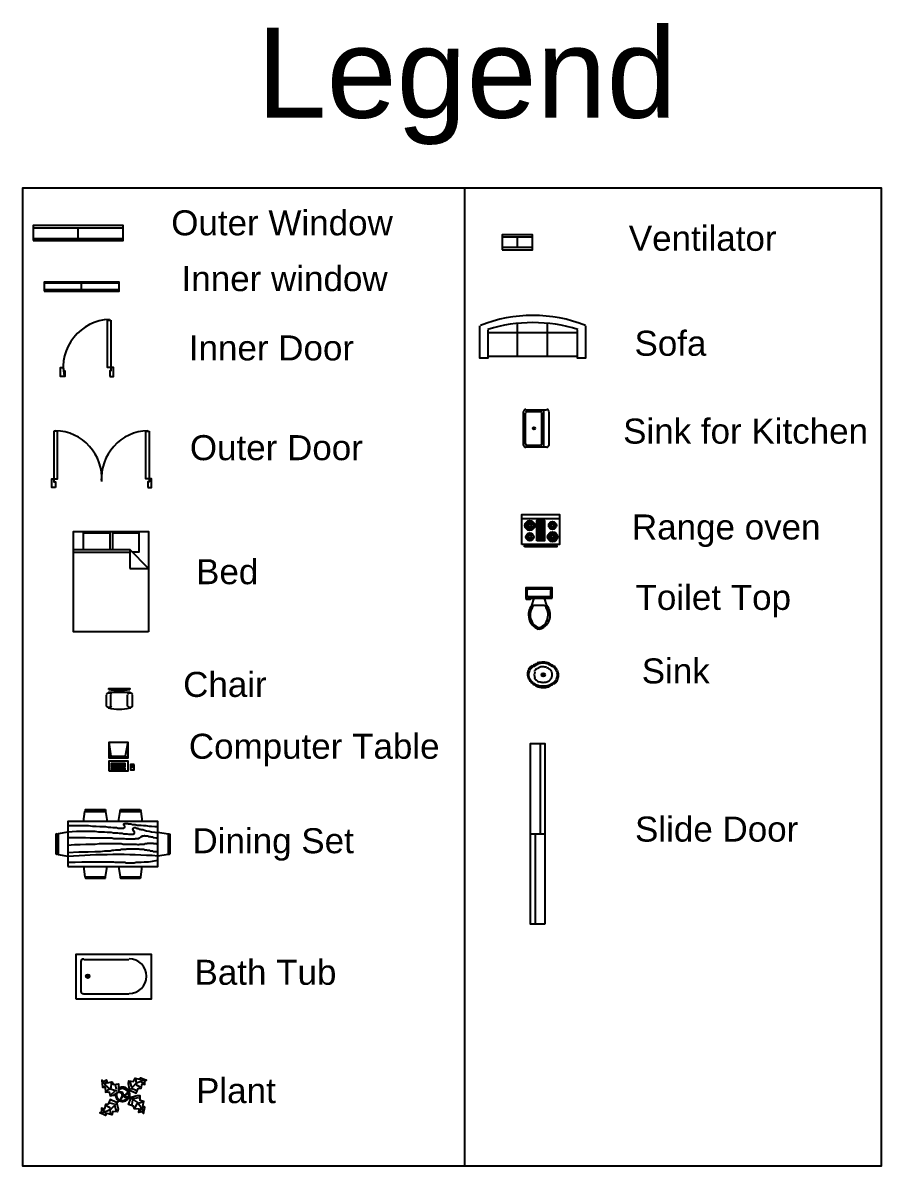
# Model space of a CAD drawing. Header units: inches. Extents: x 87 to 2803, y 358 to 1702.
# Drawn here: x 2117 to 2803, y 616 to 1530 of the extents above; entities that cross this region are included whole.
import ezdxf

# ---------------------------------------------------------------- set-up
doc = ezdxf.new("R2010")
doc.units = ezdxf.units.IN
doc.header["$MEASUREMENT"] = 0
doc.layers.add('PDF_0', color=7, linetype='Continuous')
doc.layers.add('PDF_Text', color=7, linetype='Continuous')
for name, color, linetype, true_color in [('PDF_door', 140, 'Continuous', 0x00bfff), ('PDF_Layer1', 1, 'Continuous', 0xff0000), ('PDF_window', 180, 'Continuous', 0x3f00ff)]:
    doc.layers.add(name, color=color, linetype=linetype, true_color=true_color)
doc.styles.add('PDF Arial', font='arial.ttf')

msp = doc.modelspace()

# ---------------------------------------------------------------- linework, layer by layer
at = {"layer": 'PDF_0', "lineweight": 25}
for points in [[(2512.49, 1263.34), (2512.49, 1289.35)], [(2536.44, 1263.34), (2536.44, 1289.35)], [(2488.54, 1284.4), (2488.54, 1261.68), (2482.34, 1261.68), (2482.34, 1287.7)], [(2488.54, 1282.33), (2560.4, 1282.33)], [(2566.59, 1287.7), (2566.59, 1261.68), (2560.4, 1261.68), (2560.4, 1284.4)], [(2488.54, 1263.34), (2560.4, 1263.34)], [(2517.03, 1191.89), (2517.03, 1219.15)], [(2518.69, 1220.38), (2535.62, 1220.38)], [(2518.69, 1193.13), (2518.69, 1217.91)], [(2519.51, 1219.15), (2530.66, 1219.15)], [(2531.49, 1217.91), (2531.49, 1193.13)], [(2533.14, 1220.38), (2533.14, 1190.65)], [(2537.27, 1219.15), (2537.27, 1191.89)], [(2535.62, 1190.65), (2518.69, 1190.65)], [(2530.66, 1191.89), (2519.51, 1191.89)], [(2515.79, 1133.66), (2545.94, 1133.66)], [(2527.77, 1130.77), (2533.97, 1130.77)], [(2529.01, 1116.72), (2529.01, 1130.77)], [(2529.84, 1130.77), (2529.84, 1116.72)], [(2531.08, 1116.72), (2531.08, 1130.77)], [(2531.9, 1130.77), (2531.9, 1116.72)], [(2533.14, 1116.72), (2533.14, 1130.77)], [(2165.58, 1108.88), (2165.58, 1122.09), (2186.64, 1122.09), (2186.64, 1108.88)], [(2189.12, 1108.88), (2189.12, 1122.09), (2209.77, 1122.09), (2209.77, 1106.81), (2204.4, 1106.81)], [(2533.97, 1116.72), (2527.77, 1116.72)], [(2157.73, 1108.88), (2202.75, 1108.88)], [(2202.75, 1106.4), (2157.73, 1106.4)], [(2521.99, 1113.01), (2521.99, 1111.77)], [(2524.05, 1111.77), (2524.05, 1113.01)], [(2538.1, 1111.77), (2538.1, 1113.01)], [(2540.16, 1113.01), (2540.16, 1111.77)], [(2522.4, 1070.06), (2522.4, 1068.82), (2519.51, 1068.82), (2519.51, 1069.64), (2521.58, 1069.64), (2521.58, 1070.06)], [(2538.1, 1077.08), (2521.16, 1077.08)], [(2525.29, 1070.06), (2523.64, 1064.27)], [(2533.55, 1070.06), (2535.62, 1064.27)], [(2538.92, 1072.12), (2538.92, 1076.25)], [(2533.55, 1064.27), (2525.29, 1064.27)], [(2531.49, 1008.52), (2533.55, 1008.52)], [(2532.73, 1009.76), (2532.73, 1007.69)], [(2185.82, 996.96), (2185.82, 997.78), (2202.75, 997.78), (2202.75, 996.96)], [(2183.75, 992.83), (2183.75, 983.74)], [(2185.82, 993.65), (2185.82, 994.89), (2202.75, 994.89), (2202.75, 993.65)], [(2187.47, 983.74), (2187.47, 992.83)], [(2192.01, 994.89), (2192.01, 995.72)], [(2196.14, 995.72), (2196.14, 994.89)], [(2200.68, 992.83), (2200.68, 983.74)], [(2204.81, 983.74), (2204.81, 992.83)], [(2185.82, 982.92), (2185.82, 981.68)], [(2202.75, 982.92), (2202.75, 981.68)], [(2201.1, 954.83), (2201.1, 942.03), (2186.23, 942.03), (2187.88, 943.68), (2186.23, 954.83), (2201.1, 954.83), (2199.03, 943.68)], [(2186.23, 942.03), (2186.23, 954.83)], [(2187.88, 943.68), (2199.03, 943.68), (2201.1, 942.03)], [(2199.03, 937.07), (2187.88, 937.07)], [(2187.88, 935.83), (2199.03, 935.83)], [(2204.4, 935.83), (2204.4, 935.01)], [(2165.58, 891.64), (2166.82, 899.49), (2183.34, 899.49), (2184.58, 891.64)], [(2193.66, 891.64), (2194.9, 899.49), (2211.42, 899.49), (2212.66, 891.64)], [(2153.19, 888.34), (2158.15, 888.34), (2162.28, 888.34), (2166.41, 888.34), (2169.71, 888.34), (2173.01, 887.93), (2175.9, 887.93), (2178.8, 887.51), (2181.27, 887.51), (2183.34, 887.51), (2185.4, 887.1), (2187.47, 887.1), (2189.12, 886.69), (2190.77, 886.69), (2192.01, 886.69), (2193.25, 886.28), (2194.49, 886.28), (2195.32, 886.28), (2196.14, 886.28), (2196.55, 886.28), (2196.97, 886.28), (2197.38, 886.28), (2197.79, 886.28), (2198.21, 886.69), (2198.62, 887.1), (2198.62, 887.51), (2198.62, 887.93), (2198.21, 888.34), (2198.21, 888.75), (2197.79, 888.75), (2197.79, 889.17), (2197.79, 889.58), (2198.21, 889.58), (2198.62, 889.99), (2199.03, 889.99), (2199.44, 889.99), (2199.86, 889.99), (2200.27, 889.99), (2201.1, 889.99), (2201.51, 889.58), (2202.34, 889.58), (2202.75, 889.58), (2203.57, 889.58), (2204.81, 889.17), (2205.64, 889.17), (2206.88, 889.17), (2208.53, 888.75), (2210.18, 888.75), (2211.83, 888.75), (2213.49, 888.34), (2215.55, 888.34), (2218.03, 887.93), (2220.09, 887.93), (2222.57, 887.51), (2225.05, 887.51)], [(2153.19, 883.38), (2160.21, 883.8), (2165.99, 883.8), (2170.95, 883.8), (2174.67, 883.8), (2177.56, 883.38), (2180.45, 883.38), (2182.51, 883.38), (2184.58, 882.97), (2186.23, 882.97), (2187.88, 882.97), (2189.53, 882.56), (2191.19, 882.56), (2192.84, 882.56), (2194.08, 882.15), (2195.32, 882.15), (2196.55, 882.15), (2197.79, 881.73), (2199.03, 881.73), (2199.86, 881.73), (2200.68, 881.73), (2201.51, 881.32), (2202.34, 881.32), (2202.75, 881.32), (2203.57, 881.32), (2203.99, 881.32), (2204.4, 881.32), (2204.81, 881.32), (2205.23, 881.32), (2205.64, 881.32), (2205.64, 881.73), (2206.05, 881.73), (2206.05, 882.15), (2206.47, 882.15), (2206.47, 882.56), (2206.47, 882.97), (2206.47, 883.38), (2206.05, 883.38), (2206.05, 883.8), (2205.64, 883.8), (2205.64, 884.21), (2205.23, 884.62), (2205.23, 885.04), (2204.81, 885.45), (2205.23, 885.86), (2205.23, 886.28), (2205.64, 886.28), (2206.05, 886.69), (2206.47, 886.69), (2206.88, 886.69), (2207.29, 886.69), (2207.7, 886.28), (2208.12, 886.28), (2208.53, 886.28), (2208.94, 885.86), (2209.36, 885.86), (2210.18, 885.45), (2211.01, 885.45), (2211.83, 885.04), (2213.07, 885.04), (2214.31, 884.62), (2215.96, 884.21), (2218.03, 883.8), (2220.09, 883.38), (2222.57, 882.97), (2225.05, 882.56)], [(2153.19, 882.97), (2145.34, 881.73), (2145.34, 865.21), (2153.19, 863.97)], [(2153.19, 878.84), (2158.56, 878.84), (2163.1, 878.84), (2167.23, 878.84), (2170.95, 878.43), (2173.84, 878.43), (2176.73, 878.43), (2179.21, 878.43), (2181.27, 878.43), (2183.34, 878.43), (2184.99, 878.43), (2186.64, 878.43), (2188.29, 878.43), (2189.95, 878.02), (2191.6, 878.02), (2192.84, 878.02), (2194.08, 878.02), (2195.73, 878.02), (2196.97, 878.02), (2198.21, 878.02), (2199.44, 877.6), (2200.68, 877.6), (2201.92, 877.6), (2203.16, 877.6), (2203.99, 877.6), (2205.23, 877.6), (2206.05, 877.6), (2206.88, 877.6), (2207.29, 878.02), (2208.12, 878.02), (2208.53, 878.02), (2209.36, 878.02), (2209.77, 878.02), (2210.18, 878.43), (2210.6, 878.43), (2211.01, 878.84), (2211.42, 879.25), (2211.83, 879.25), (2211.83, 879.67), (2212.25, 879.67), (2212.66, 879.67), (2212.66, 880.08), (2213.07, 880.08), (2213.49, 880.08), (2213.9, 880.08), (2214.31, 880.49), (2214.73, 880.08), (2215.14, 880.08), (2215.55, 880.08), (2216.38, 880.08), (2216.79, 880.08), (2217.2, 880.08), (2217.62, 879.67), (2218.44, 879.67), (2218.86, 879.67), (2219.68, 879.25), (2220.51, 879.25), (2221.33, 878.84), (2222.16, 878.84), (2223.81, 878.43), (2225.05, 878.02)], [(2153.19, 872.65), (2158.56, 873.06), (2163.1, 873.06), (2167.64, 873.47), (2171.36, 873.47), (2175.08, 873.47), (2178.38, 873.89), (2181.69, 873.89), (2184.58, 873.89), (2187.06, 873.89), (2189.53, 873.89), (2191.6, 873.89), (2193.66, 873.89), (2195.73, 873.89), (2197.38, 873.47), (2199.44, 873.47), (2200.68, 873.47), (2202.34, 873.47), (2203.99, 873.47), (2205.23, 873.47), (2206.47, 873.47), (2207.7, 873.47), (2208.94, 873.06), (2209.77, 873.06), (2210.6, 873.47), (2211.83, 873.47), (2212.25, 873.47), (2213.07, 873.47), (2213.9, 873.47), (2214.31, 873.47), (2215.14, 873.89), (2215.55, 873.89), (2215.96, 873.89), (2216.38, 873.89), (2216.79, 874.3), (2217.62, 874.3), (2218.03, 874.3), (2218.44, 874.3), (2218.86, 874.3), (2219.27, 874.3), (2220.09, 874.3), (2220.51, 874.3), (2221.33, 874.3), (2221.75, 873.89), (2222.16, 873.89), (2222.99, 873.89), (2223.4, 873.89), (2223.81, 873.89), (2224.22, 873.89), (2224.22, 873.47), (2224.64, 873.47), (2225.05, 873.47)], [(2153.19, 866.87), (2161.86, 867.28), (2169.3, 867.28), (2174.67, 867.69), (2179.21, 867.69), (2182.51, 868.1), (2184.99, 868.1), (2187.06, 868.1), (2188.71, 868.52), (2189.95, 868.52), (2191.6, 868.93), (2192.84, 868.93), (2194.08, 868.93), (2195.32, 868.93), (2196.14, 869.34), (2197.38, 869.34), (2198.62, 869.34), (2199.44, 869.34), (2200.27, 869.76), (2201.51, 869.76), (2202.34, 869.76), (2203.57, 869.76), (2204.4, 869.76), (2205.23, 869.76), (2206.47, 869.76), (2207.29, 869.76), (2208.53, 869.76), (2209.77, 869.76), (2210.6, 869.34), (2211.83, 869.34), (2212.66, 869.34), (2213.49, 869.34), (2214.31, 868.93), (2215.55, 868.93), (2215.96, 868.93), (2216.79, 868.52), (2217.62, 868.52), (2218.44, 868.52), (2218.86, 868.1), (2219.68, 868.1), (2220.09, 868.1), (2220.92, 868.1), (2221.33, 867.69), (2222.16, 867.69), (2222.99, 867.69), (2223.4, 867.69), (2223.81, 867.69), (2224.64, 867.69), (2225.05, 868.1)], [(2153.19, 859.02), (2158.97, 859.02), (2164.34, 859.43), (2168.47, 859.43), (2172.19, 859.43), (2175.08, 859.43), (2177.97, 859.43), (2180.03, 859.43), (2182.51, 859.43), (2184.16, 859.43), (2186.23, 859.43), (2187.88, 859.43), (2189.53, 859.43), (2190.77, 859.02), (2192.42, 859.02), (2193.66, 859.02), (2194.9, 859.02), (2196.14, 859.02), (2197.38, 859.02), (2198.62, 859.02), (2199.86, 858.61), (2201.1, 858.61), (2201.92, 858.61), (2203.57, 858.61), (2204.81, 858.61), (2206.05, 858.61), (2207.7, 859.02), (2209.77, 859.02), (2211.83, 859.02), (2214.31, 859.43), (2217.62, 859.43), (2220.92, 859.84), (2225.05, 860.67)], [(2165.58, 855.71), (2166.82, 847.45), (2183.34, 847.45), (2184.58, 855.71)], [(2193.66, 855.71), (2194.9, 847.45), (2211.42, 847.45), (2212.66, 855.71)], [(2165.99, 781.38), (2201.92, 781.38)], [(2167.64, 767.75), (2169.71, 767.75)], [(2168.88, 768.57), (2168.88, 766.51)], [(2192.42, 676.06), (2187.06, 677.72), (2182.93, 681.02), (2180.45, 684.74), (2181.69, 683.91), (2184.16, 685.15), (2184.58, 682.67), (2188.29, 683.5), (2189.53, 681.43), (2193.66, 681.85), (2193.66, 676.06), (2196.97, 675.24), (2197.38, 673.17), (2199.03, 673.17), (2202.34, 676.89), (2202.34, 677.72), (2201.51, 681.85), (2201.92, 684.32), (2205.64, 683.91), (2206.88, 686.39), (2210.18, 685.56), (2211.42, 686.8), (2215.96, 684.74)], [(2207.29, 685.98), (2207.7, 683.08)], [(2211.42, 686.39), (2211.01, 684.74)], [(2180.45, 684.74), (2180.86, 679.37), (2182.93, 678.95), (2183.34, 675.24), (2186.23, 675.65), (2187.06, 672.35), (2189.53, 672.76), (2193.25, 675.24), (2193.25, 675.65), (2196.14, 674.83), (2196.55, 672.35), (2194.9, 669.46), (2192.01, 666.98), (2187.06, 669.46), (2185.4, 665.74), (2183.34, 665.33), (2182.51, 661.61), (2180.03, 662.44), (2180.03, 659.96), (2178.8, 658.72), (2182.93, 659.54), (2187.88, 662.02), (2192.01, 666.15)], [(2181.27, 679.78), (2182.93, 680.19)], [(2183.34, 681.43), (2183.75, 683.91)], [(2183.75, 676.48), (2186.23, 677.72)], [(2187.88, 682.67), (2187.47, 678.54)], [(2187.47, 673.17), (2190.77, 676.06)], [(2192.01, 677.3), (2191.19, 681.02)], [(2213.49, 658.31), (2214.73, 663.26), (2213.07, 664.5), (2213.9, 667.8), (2211.01, 668.63), (2211.01, 672.35), (2208.53, 672.35), (2203.57, 671.11), (2199.03, 671.52), (2198.21, 672.35), (2199.44, 673.17), (2202.75, 676.89), (2207.7, 674.41), (2209.36, 678.13), (2211.83, 678.54), (2212.66, 682.26), (2214.73, 681.43), (2214.73, 683.91), (2215.96, 684.74), (2212.25, 684.32), (2207.29, 681.85), (2203.16, 677.3)], [(2202.75, 683.5), (2203.99, 679.37)], [(2204.4, 678.13), (2208.12, 676.89)], [(2211.01, 679.37), (2207.7, 681.02)], [(2211.83, 683.5), (2214.31, 682.26)], [(2203.99, 670.28), (2208.94, 666.98), (2212.25, 662.44), (2213.49, 658.31), (2212.25, 659.54), (2209.77, 659.13), (2210.18, 661.61), (2206.47, 662.02), (2205.64, 664.09), (2201.51, 665.33), (2203.57, 670.28), (2199.03, 671.11), (2197.38, 672.35), (2195.73, 669.87), (2192.84, 666.98), (2192.42, 666.15), (2193.25, 662.02), (2192.84, 659.54), (2189.12, 659.96), (2188.29, 657.07), (2184.58, 658.31), (2183.34, 656.65), (2178.8, 658.72)], [(2204.81, 669.04), (2204.4, 665.33)], [(2205.23, 670.28), (2209.77, 671.11)], [(2213.07, 667.39), (2210.18, 666.57)], [(2182.93, 659.96), (2180.45, 661.61)], [(2183.34, 657.48), (2183.75, 659.13)], [(2183.75, 664.5), (2187.06, 662.85)], [(2190.36, 665.74), (2186.64, 666.57)], [(2187.47, 657.89), (2187.06, 660.78)], [(2192.01, 660.37), (2190.77, 664.5)], [(2206.88, 662.85), (2208.53, 666.15)], [(2211.42, 662.44), (2210.6, 659.96)], [(2213.9, 663.26), (2212.66, 663.26)]]:
    msp.add_lwpolyline(points, dxfattribs=at)
for points in [[(2515.79, 1113.01), (2515.79, 1136.96), (2545.94, 1136.96), (2545.94, 1113.01)], [(2527.77, 1115.9), (2527.77, 1132), (2533.97, 1132), (2533.97, 1115.9)], [(2217.62, 1043.21), (2157.73, 1043.21), (2157.73, 1123.33), (2217.62, 1123.33)], [(2202.75, 1093.6), (2217.62, 1093.6), (2202.75, 1108.88)], [(2517.86, 1110.94), (2517.86, 1111.77), (2543.88, 1111.77), (2543.88, 1110.94)], [(2540.16, 1070.06), (2540.16, 1078.32), (2519.1, 1078.32), (2519.1, 1070.06)], [(2186.23, 931.7), (2186.23, 939.96), (2201.1, 939.96), (2201.1, 931.7)], [(2199.03, 935.01), (2199.03, 937.9), (2187.88, 937.9), (2187.88, 935.01)], [(2199.03, 932.94), (2199.03, 933.77), (2187.88, 933.77), (2187.88, 932.94)], [(2206.05, 937.07), (2203.16, 937.07), (2203.16, 932.94), (2206.05, 932.94)], [(2203.57, 935.01), (2205.64, 935.01), (2205.64, 935.83), (2203.57, 935.83)], [(2183.34, 901.14), (2183.34, 899.9), (2167.23, 899.9), (2167.23, 901.14)], [(2211.01, 901.14), (2211.42, 899.9), (2194.9, 899.9), (2195.32, 901.14)], [(2153.19, 855.71), (2225.05, 855.71), (2225.05, 891.64), (2153.19, 891.64)], [(2143.69, 881.32), (2143.69, 865.63), (2144.52, 865.21), (2144.52, 881.73)], [(2234.55, 865.63), (2233.72, 865.21), (2233.72, 881.73), (2234.55, 881.32)], [(2183.34, 846.22), (2183.34, 847.04), (2167.23, 847.04), (2167.23, 846.22)], [(2211.01, 846.22), (2211.42, 847.04), (2194.9, 847.04), (2195.32, 846.22)], [(2159.8, 749.58), (2159.8, 785.51), (2219.68, 785.51), (2219.68, 749.58)]]:
    msp.add_lwpolyline(points, close=True, dxfattribs=at)
for points in [[(2521.1, 1077.48, 0.499928), (2519.92, 1076.25), (2519.92, 1072.12)], [(2519.94, 1072.47, 0.499928), (2521.16, 1071.3), (2538.1, 1071.3, 0.499928), (2539.32, 1072.47)], [(2525.54, 1064.47, 0.480072), (2528.02, 1046.86, 0.215003), (2531.24, 1046.86, 0.480072), (2533.72, 1064.47)], [(2537.82, 1017.88, 0.081946), (2533.01, 1018.84, 0.08192), (2528.14, 1018.2)], [(2537.11, 1017.24, 0.08118), (2532.72, 1018.02, 0.081208), (2528.3, 1017.36)], [(2535.59, 1014.61, 0.081431), (2532.63, 1015.13, 0.081458), (2529.65, 1014.67)], [(2521.38, 1013.2, 0.117631), (2520.34, 1009.41, 0.117641), (2521.13, 1005.56)], [(2522.05, 1012.3, 0.118641), (2521.16, 1008.83, 0.118662), (2521.95, 1005.35)], [(2525.55, 1006.71, 0.104636), (2527.19, 1004.63, 0.089746), (2529.59, 1003.17)], [(2526.25, 1010.93, 0.118236), (2525.71, 1008.78, 0.11824), (2526.2, 1006.62)], [(2539.62, 1006.52, 0.118236), (2540.16, 1008.67, 0.11824), (2539.67, 1010.83)], [(2543.41, 1005.16, 0.118641), (2544.29, 1008.62, 0.118659), (2543.5, 1012.11)], [(2544.08, 1004.66, 0.117626), (2545.11, 1008.45, 0.117641), (2544.32, 1012.3)], [(2527.64, 999.57, 0.081916), (2532.45, 998.62, 0.08192), (2537.31, 999.26)], [(2528.34, 1000.63, 0.081188), (2532.74, 999.85, 0.081192), (2537.15, 1000.51, 0.089535), (2540.79, 1002.28)], [(2529.87, 1003.26, 0.081443), (2532.83, 1002.74, 0.081458), (2535.8, 1003.19, 0.089735), (2538.1, 1004.4)], [(2225.05, 882.97), (2233.31, 881.73), (2233.31, 865.21), (2225.05, 863.97, 0.036744), (2153.19, 863.56)], [(2163.93, 755.36), (2163.93, 779.72, -0.500022), (2166.05, 781.77)], [(2201.92, 753.71), (2165.99, 753.71, -0.500022), (2163.95, 755.83)]]:
    msp.add_lwpolyline(points, format="xyb", dxfattribs=at)
for centre, radius in [((2525.5, 1205.72), 1.03), ((2525.5, 1205.72), 0.619), ((2522.2, 1128.08), 3.92), ((2522.2, 1128.08), 3.1), ((2522.2, 1128.08), 1.86), ((2522.2, 1128.08), 1.03), ((2540.37, 1128.08), 3.1), ((2540.37, 1128.08), 1.86), ((2540.37, 1128.08), 1.03), ((2522.2, 1119), 3.1), ((2522.2, 1119), 1.86), ((2522.2, 1119), 1.03), ((2540.37, 1119), 3.92), ((2540.37, 1119), 3.1), ((2540.37, 1119), 1.86), ((2540.37, 1119), 1.03), ((2532.93, 1008.73), 1.45), ((2532.93, 1008.73), 1.03), ((2169.09, 767.95), 1.45), ((2169.09, 767.95), 1.03)]:
    msp.add_circle(centre, radius, dxfattribs=at)
for centre, radius, start, end in [((2524.67, 1181.77), 114.19, 68.43399, 111.56601), ((2524.67, 1168.97), 121.21, 72.71852, 107.28148), ((2518.89, 1219.35), 1.45, 89.99993, 180.00007), ((2519.72, 1218.11), 1.03, 90.00005, 179.99994), ((2530.87, 1218.11), 1.03, 0.00005, 89.99994), ((2535.82, 1219.35), 1.45, 359.99993, 90.00007), ((2518.89, 1192.09), 1.45, 179.99993, 270.00007), ((2519.72, 1193.33), 1.03, 180.00005, 269.99995), ((2530.87, 1193.33), 1.03, 270.00005, 359.99994), ((2535.82, 1192.09), 1.45, 269.99993, 0.00007), ((2538.3, 1076.46), 1.03, 351.88794, 98.13493), ((2533.35, 1056.63), 12.18, 141.47129, 247.97255), ((2526.33, 1056.63), 12.18, 292.02745, 38.52871), ((2529.63, 1049.2), 3.92, 254.8655, 285.1345), ((2530.45, 1007.9), 10.53, 127.46059, 151.3213), ((2530.87, 1007.9), 9.71, 128.22795, 152.13249), ((2531.69, 1006.25), 12.18, 106.88552, 127.46522), ((2532.11, 1006.25), 11.36, 107.75908, 128.22651), ((2532.11, 1007.07), 7.64, 107.98441, 128.48966), ((2533.35, 1007.08), 7.64, 50.22482, 70.73801), ((2533.35, 1006.25), 11.36, 50.15895, 70.62608), ((2533.35, 1006.25), 12.18, 48.84441, 69.42112), ((2534.58, 1007.9), 9.71, 26.25504, 50.15612), ((2534.59, 1007.9), 10.53, 24.98476, 48.84682), ((2530.87, 1009.96), 10.53, 204.98591, 228.84724), ((2530.87, 1009.97), 9.71, 206.25472, 230.15557), ((2531.28, 1008.31), 6.4, 128.49385, 152.37466), ((2534.17, 1009.55), 6.4, 308.49215, 332.37364), ((2534.17, 1008.31), 6.4, 26.33773, 50.22884), ((2534.59, 1009.55), 9.71, 308.22861, 332.13289), ((2194.28, 1032.68), 36.55, 256.5807, 283.4193), ((2532.11, 1011.2), 12.18, 228.84274, 249.42279), ((2532.11, 1011.21), 11.36, 230.15884, 250.62375), ((2533.76, 1011.21), 12.18, 286.88727, 307.46337), ((2535, 1009.55), 10.53, 307.4599, 331.32198), ((2186.02, 991.38), 2.68, 36.87199, 143.12801), ((2202.96, 991.38), 2.68, 36.87199, 143.12801), ((2186.02, 985.6), 2.68, 216.87199, 323.12801), ((2194.28, 1017.81), 36.55, 256.5807, 283.4193), ((2202.96, 985.6), 2.68, 216.87199, 323.12801), ((2202.13, 767.95), 13.84, 270.00003, 89.99997), ((2196.76, 673.38), 5.99, 34.37689, 120.10158), ((2196.76, 672.97), 5.16, 33.8226, 124.9422), ((2196.76, 673.38), 5.99, 341.20004, 26.09203), ((2197.17, 673.38), 5.99, 178.61375, 235.1175), ((2197.17, 673.38), 5.16, 168.16492, 238.67227), ((2196.76, 673.79), 5.99, 242.58321, 331.27149), ((2196.76, 673.79), 5.16, 247.37371, 327.47046), ((2196.76, 673.38), 5.16, 338.41181, 20.02571)]:
    msp.add_arc(centre, radius, start, end, dxfattribs=at)
at = {"layer": 'PDF_door', "lineweight": 25}
for points in [[(2187.47, 1292.24), (2187.47, 1254.25), (2184.99, 1254.25), (2184.99, 1292.24)], [(2186.64, 1247.23), (2189.53, 1247.23), (2189.53, 1254.25), (2187.47, 1254.25), (2187.47, 1251.77), (2186.64, 1251.77)], [(2142.04, 1203.45), (2142.04, 1165.46), (2144.93, 1165.46), (2144.93, 1203.45)], [(2218.03, 1203.45), (2218.03, 1165.46), (2215.55, 1165.46), (2215.55, 1203.45)], [(2143.28, 1158.44), (2140.39, 1158.44), (2140.39, 1165.46), (2142.04, 1165.46), (2142.04, 1162.98), (2143.28, 1162.98)], [(2217.2, 1158.44), (2220.09, 1158.44), (2220.09, 1165.46), (2218.03, 1165.46), (2218.03, 1162.98), (2217.2, 1162.98)]]:
    msp.add_lwpolyline(points, close=True, dxfattribs=at)
for points in [[(2149.47, 1251.77), (2150.71, 1251.77), (2150.71, 1247.23), (2147.41, 1247.23), (2147.41, 1254.25), (2149.47, 1254.25), (2149.47, 1253.01)], [(2180.03, 1164.22), (2180.03, 1165.46)], [(2180.45, 1164.22), (2180.45, 1165.46)]]:
    msp.add_lwpolyline(points, dxfattribs=at)
for centre, start, end in [((2187.67, 1254.46), 91.88416, 190.60737), ((2142.25, 1165.66), 356.23173, 88.11587), ((2218.24, 1165.66), 91.88413, 183.76827)]:
    msp.add_arc(centre, 38.2, start, end, dxfattribs=at)
at = {"layer": 'PDF_Layer1', "lineweight": 25}
for points in [[(2469.95, 1397.97), (2469.95, 616.18), (2117.26, 616.18), (2117.26, 1397.97), (2802.82, 1397.97), (2802.82, 616.18), (2469.95, 616.18)], [(2530.66, 881.73), (2530.66, 953.59)], [(2522.4, 881.73), (2534.38, 881.73)], [(2526.53, 881.73), (2526.53, 809.87)]]:
    msp.add_lwpolyline(points, dxfattribs=at)
msp.add_lwpolyline([(2534.38, 809.87), (2534.38, 953.59), (2522.4, 953.59), (2522.4, 809.87)], close=True, dxfattribs=at)
at = {"layer": 'PDF_window', "lineweight": 25}
for points in [[(2125.52, 1355.84), (2197.38, 1355.84), (2197.38, 1367.82), (2125.52, 1367.82)], [(2500.1, 1348.41), (2524.47, 1348.41), (2524.47, 1360.39), (2500.1, 1360.39)], [(2134.19, 1315.37), (2194.08, 1315.37), (2194.08, 1322.39), (2134.19, 1322.39)]]:
    msp.add_lwpolyline(points, close=True, dxfattribs=at)
for points in [[(2197.38, 1365.76), (2125.52, 1365.76)], [(2161.45, 1357.5), (2161.45, 1365.76)], [(2125.52, 1357.5), (2197.38, 1357.5)], [(2524.47, 1358.32), (2500.1, 1358.32)], [(2512.08, 1358.32), (2512.08, 1350.48)], [(2500.1, 1350.48), (2524.47, 1350.48)], [(2194.08, 1321.57), (2134.19, 1321.57)], [(2134.19, 1316.61), (2194.08, 1316.61)], [(2163.93, 1321.57), (2163.93, 1316.61)]]:
    msp.add_lwpolyline(points, dxfattribs=at)

# ---------------------------------------------------------------- texts
at = {"layer": 'PDF_Text', "color": 244, "true_color": 0x991b1e, "attachment_point": 7, "style": 'PDF Arial'}
for s, insert, char_height in [('Legend', (2303.93, 1432.14), 71.993), ('Outer Window', (2235.79, 1359.63), 19.9979), ('Ventilator', (2601.28, 1347.26), 19.998), ('Inner window', (2244.05, 1315.04), 19.9979), ('Inner Door', (2249.83, 1259.7), 19.998), ('Sofa', (2605.83, 1263.41), 19.998), ('Sink for Kitchen', (2596.74, 1193.2), 19.9979), ('Outer Door', (2250.66, 1179.98), 19.998), ('Range oven', (2603.76, 1110.84), 19.998), ('Bed', (2255.61, 1080.88), 19.998), ('Toilet Top', (2606.65, 1054.59), 19.998), ('Sink', (2611.61, 1001.57), 19.998), ('Chair', (2245.29, 990.83), 19.998), ('Computer Table', (2249.83, 935.65), 19.9979), ('Slide Door', (2606.24, 875.2), 19.998), ('Dining Set', (2252.72, 860.16), 19.998), ('Bath Tub', (2254.37, 760.81), 19.998), ('Plant', (2255.61, 666.24), 19.998)]:
    msp.add_mtext(s, dxfattribs=dict(at, insert=insert, char_height=char_height))

doc.saveas('drawing.dxf')
